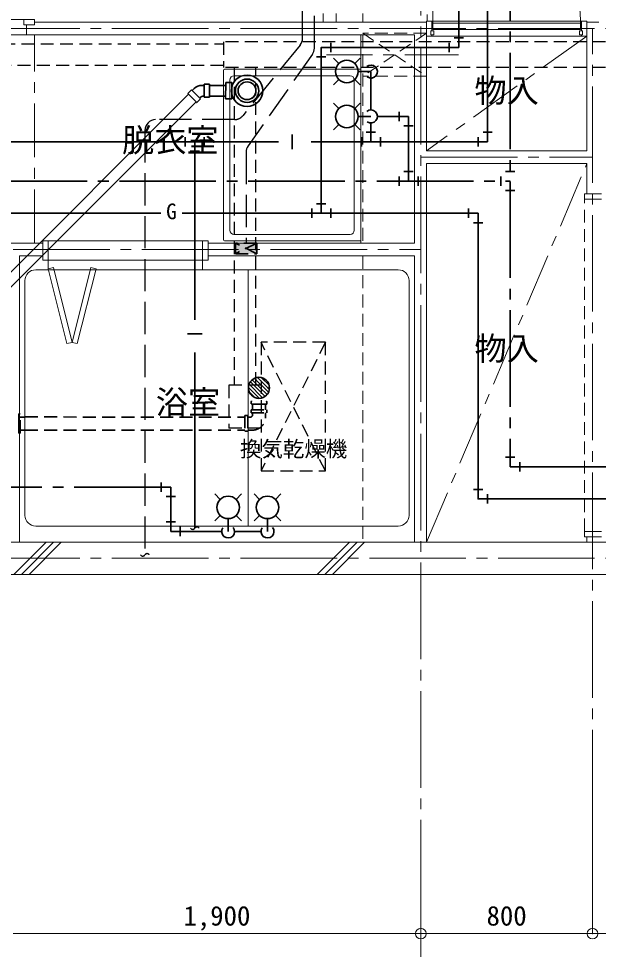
# Model space of a CAD drawing. Units: millimetres at full size, sheet at 1:50. Extents: x -9674 to 9699, y -6794 to 6791.
# Drawn here: x 113 to 2815, y -4416 to -76 of the extents above; entities that cross this region are included whole.
import ezdxf
from ezdxf.enums import TextEntityAlignment as Align

# ---------------------------------------------------------------- set-up
doc = ezdxf.new("R2010")
doc.units = ezdxf.units.MM
doc.header["$LTSCALE"] = 50
doc.header["$PDMODE"] = 32
doc.header["$PDSIZE"] = 50
for name, pattern in [('CHAIN1', [8, 5, -1, 1, -1]), ('CHAIN2', [12, 9, -1, 1, -1]), ('DASHED1', [1.8, 1.2, -0.6]), ('DASHED3', [4, 3, -1])]:
    doc.linetypes.add(name, pattern=pattern)
for name, color, linetype, lineweight in [('1-0_芯', 134, 'CHAIN2', 9), ('1-1_躯体', 134, 'Continuous', 9), ('1-2_間仕切', 134, 'Continuous', 9), ('1-3_建具', 134, 'Continuous', 9), ('1-5_設備', 134, 'Continuous', 9), ('1-7_その他', 134, 'DASHED1', 9), ('1-8_ハッチ', 134, 'Continuous', 9), ('1-B_寸法', 134, 'Continuous', 9), ('1-C_梁', 134, 'DASHED1', 9), ('1-D_記号', 134, 'CHAIN1', 9), ('2-0_芯', 3, 'Continuous', 35), ('2-2', 5, 'DASHED3', 25), ('2-3_建具', 4, 'Continuous', 35), ('2-9_金物', 1, 'CHAIN2', 35), ('2-A_文字', 6, 'Continuous', 35), ('2-C', 2, 'DASHED1', 25)]:
    doc.layers.add(name, color=color, linetype=linetype, lineweight=lineweight)
doc.layers.add('1-A_文字', color=134, linetype='Continuous')
doc.styles.add('ＭＳ ゴシック', font='')
doc.styles.get('ＭＳ ゴシック').set_extended_font_data('MS Gothic')

msp = doc.modelspace()

# ---------------------------------------------------------------- linework, layer by layer
at = {"layer": '1-0_芯'}
for p, q in [((1987.5, 4587.68), (1987.5, -3842.32)), ((-8452.5, -122.32), (8157.5, -122.32)), ((2787.5, -3842.32), (2787.5, -122.32)), ((1987.5, -722.32), (2787.5, -722.32)), ((87.5, -1152.32), (1987.5, -1152.32)), ((-8452.5, -2592.32), (8157.5, -2592.32))]:
    msp.add_line(p, q, dxfattribs=at)
at = {"layer": '1-1_躯体'}
for p, q in [((6197.5, -2517.32), (-6652.5, -2517.32)), ((6197.5, -2667.32), (-6652.5, -2667.32))]:
    msp.add_line(p, q, dxfattribs=at)
at = {"layer": '1-2_間仕切'}
for p, q in [((150, -104.82), (150, -152.32)), ((2013.5, -92.32), (187.5, -92.32)), ((2817.5, -92.32), (2761.5, -92.32)), ((150, -152.32), (1957.5, -152.32)), ((1957.5, -152.32), (1957.5, -1122.32)), ((2013.5, -157.32), (2013.5, -692.32)), ((2013.5, -752.32), (2761.5, -752.32)), ((2013.5, -752.32), (2013.5, -2517.32)), ((2761.5, -892.32), (2761.5, -752.32)), ((57.5, -1122.32), (225.5, -1122.32)), ((995.5, -1122.32), (1957.5, -1122.32)), ((117.5, -1182.32), (225.5, -1182.32)), ((117.5, -2517.32), (117.5, -1182.32)), ((995.5, -1182.32), (1957.5, -1182.32)), ((1957.5, -1182.32), (1957.5, -2517.32)), ((2761.5, -2517.32), (2761.5, -2492.32))]:
    msp.add_line(p, q, dxfattribs=at)
msp.add_lwpolyline([(2013.5, -692.32), (2761.5, -692.32), (2761.5, -152.32)], dxfattribs=at)
at = {"layer": '1-3_建具', "linetype": 'DASHED1'}
for p, q in [((1532.5, 757.68), (1532.5, -92.32)), ((1592.5, 757.68), (1592.5, -92.32)), ((2043.5, -97.32), (2043.5, 590.68)), ((2750, -2467.32), (2750, -917.32))]:
    msp.add_line(p, q, dxfattribs=at)
at = {"layer": '1-3_建具'}
for p, q in [((-612.5, -79.82), (137.5, -79.82)), ((137.5, -79.82), (137.5, -104.82)), ((187.5, -79.82), (137.5, -79.82)), ((187.5, -79.82), (187.5, -104.82)), ((187.5, -104.82), (137.5, -104.82)), ((2038.5, -87.32), (2013.5, -87.32)), ((2038.5, -132.32), (2038.5, -87.32)), ((2736.5, -87.32), (2038.5, -87.32)), ((2043.5, -97.32), (2043.5, -127.32)), ((2043.5, -97.32), (2731.5, -97.32)), ((2731.5, -127.32), (2043.5, -127.32)), ((2731.5, -97.32), (2731.5, -127.32)), ((2736.5, -87.32), (2761.5, -87.32)), ((2736.5, -132.32), (2736.5, -87.32)), ((150, -152.32), (-625, -152.32)), ((2033.5, -132.32), (2033.5, -152.32)), ((2033.5, -132.32), (2048.5, -132.32)), ((2033.5, -152.32), (2048.5, -152.32)), ((2038.5, -157.32), (2038.5, -152.32)), ((2038.5, -157.32), (2736.5, -157.32)), ((2048.5, -132.32), (2048.5, -152.32)), ((2726.5, -132.32), (2726.5, -152.32)), ((2741.5, -132.32), (2726.5, -132.32)), ((2741.5, -152.32), (2726.5, -152.32)), ((2736.5, -157.32), (2736.5, -152.32)), ((2741.5, -132.32), (2741.5, -152.32)), ((2750, -892.32), (2750, -917.32)), ((2830, -892.32), (2750, -892.32)), ((2830, -917.32), (2750, -917.32)), ((225.5, -1202.32), (225.5, -1112.32)), ((250.5, -1112.32), (225.5, -1112.32)), ((250.5, -1112.32), (250.5, -1202.32)), ((970.5, -1112.32), (250.5, -1112.32)), ((970.5, -1202.32), (970.5, -1112.32)), ((995.5, -1112.32), (970.5, -1112.32)), ((995.5, -1112.32), (995.5, -1202.32)), ((250.5, -1202.32), (225.5, -1202.32)), ((970.5, -1202.32), (250.5, -1202.32)), ((995.5, -1202.32), (970.5, -1202.32)), ((274.75, -1236.25), (250.5, -1242.32)), ((362.07, -1585.5), (274.75, -1236.25)), ((362.07, -1585.5), (449.38, -1236.25)), ((449.38, -1236.25), (473.63, -1242.32)), ((362.07, -1585.5), (337.81, -1591.57)), ((362.07, -1585.5), (386.32, -1591.57)), ((2830, -2492.32), (2750, -2492.32))]:
    msp.add_line(p, q, dxfattribs=at)
for points in [[(2038.5, -157.32), (2013.5, -157.32), (2013.5, -87.32)], [(2736.5, -157.32), (2761.5, -157.32), (2761.5, -87.32)], [(2830, -2467.32), (2750, -2467.32), (2750, -2492.32)]]:
    msp.add_lwpolyline(points, dxfattribs=at)
at = {"layer": '1-3_建具', "linetype": 'DASHED1'}
msp.add_arc((2043.5, -97.32), 688, 0, 90, dxfattribs=at)
at = {"layer": '1-5_設備'}
for p, q in [((1707.5, -152.32), (1707.5, -1122.32)), ((1067.5, -1107.32), (1067.5, -317.32)), ((1072.5, -312.32), (1707.5, -312.32)), ((1117.5, -342.32), (1657.5, -342.32)), ((1097.5, -1062.32), (1097.5, -362.32)), ((1677.5, -1062.32), (1677.5, -362.32)), ((1657.5, -1082.32), (1117.5, -1082.32)), ((1707.5, -1112.32), (1072.5, -1112.32)), ((250.5, -1202.32), (250.5, -1247.32)), ((970.5, -1202.32), (970.5, -1247.32)), ((192.5, -1247.32), (1882.5, -1247.32)), ((250.5, -1242.32), (337.81, -1591.57)), ((473.63, -1242.32), (386.32, -1591.57)), ((1182.5, -1247.32), (1182.5, -2442.32)), ((142.5, -1297.32), (142.5, -2392.32)), ((1932.5, -2392.32), (1932.5, -1297.32)), ((1882.5, -2442.32), (192.5, -2442.32))]:
    msp.add_line(p, q, dxfattribs=at)
msp.add_circle((1177.5, -412.32), 40, dxfattribs=at)
for centre, radius, start, end in [((1072.5, -317.32), 5, 90, 180), ((1117.5, -362.32), 20, 90, 180), ((1657.5, -362.32), 20, 0, 90), ((1117.5, -1062.32), 20, 180, 270), ((1657.5, -1062.32), 20, 270, 0), ((1072.5, -1107.32), 5, 180, 270), ((192.5, -1297.32), 50, 90, 180), ((1882.5, -1297.32), 50, 0, 90), ((192.5, -2392.32), 50, 180, 270), ((1882.5, -2392.32), 50, 270, 0)]:
    msp.add_arc(centre, radius, start, end, dxfattribs=at)
at = {"layer": '1-7_その他'}
for p, q in [((2013.5, -144.32), (1717.5, -144.32)), ((1717.5, -144.32), (2013.5, -344.32)), ((2013.5, -144.32), (1717.5, -344.32)), ((2013.5, -344.32), (1717.5, -344.32))]:
    msp.add_line(p, q, dxfattribs=at)
at = {"layer": '1-7_その他', "linetype": 'CHAIN1'}
for p, q in [((2761.5, -157.32), (2013.5, -692.32)), ((2162.5, -244.32), (1547.5, -244.32)), ((2013.5, -2517.32), (2761.5, -752.32))]:
    msp.add_line(p, q, dxfattribs=at)
at = {"layer": '1-8_ハッチ'}
for p, q in [((90.76, -2667.32), (240.76, -2517.32)), ((126.11, -2667.32), (276.11, -2517.32)), ((161.47, -2667.32), (311.47, -2517.32)), ((1504.97, -2667.32), (1654.97, -2517.32)), ((1540.33, -2667.32), (1690.33, -2517.32)), ((1575.68, -2667.32), (1725.68, -2517.32))]:
    msp.add_line(p, q, dxfattribs=at)
at = {"layer": '1-B_寸法'}
for p, q in [((1987.5, -3842.32), (1987.5, -4592.32)), ((2787.5, -3842.32), (2787.5, -4342.32)), ((87.5, -4342.32), (1987.5, -4342.32)), ((1987.5, -4342.32), (2787.5, -4342.32)), ((2787.5, -4342.32), (6387.5, -4342.32))]:
    msp.add_line(p, q, dxfattribs=at)
for p in [(1987.5, -4342.32), (2787.5, -4342.32)]:
    msp.add_point(p, dxfattribs=at)
at = {"layer": '1-C_梁'}
for p, q in [((1717.5, 757.68), (1717.5, -92.32)), ((2017.5, 752.68), (2017.5, -87.32)), ((1717.5, -152.32), (1717.5, -1122.32)), ((1717.5, -1182.32), (1717.5, -2517.32))]:
    msp.add_line(p, q, dxfattribs=at)
at = {"layer": '1-D_記号'}
msp.add_line((187.5, -1122.32), (187.5, -152.32), dxfattribs=at)
at = {"layer": '2-0_芯'}
for p, q in [((966.67, -387.32), (977.12, -387.32)), ((977.12, -382.32), (977.12, -442.32)), ((977.12, -382.32), (1002.12, -382.32)), ((1002.12, -382.32), (1002.12, -442.32)), ((1002.12, -387.32), (1078.26, -387.32)), ((1077.12, -450.08), (1078.51, -373.4)), ((1106.16, -373.96), (1078.51, -373.4)), ((904.29, -428.99), (-54.08, -1387.36)), ((918.43, -407.78), (900.75, -425.46)), ((960.86, -450.2), (918.43, -407.78)), ((931.32, -401.96), (921.97, -411.31)), ((939.64, -464.35), (-18.72, -1422.71)), ((959.35, -444.64), (957.32, -446.67)), ((977.03, -437.32), (977.12, -437.32)), ((977.12, -442.32), (1002.12, -442.32)), ((1002.12, -437.32), (1077.36, -437.32)), ((1221.66, -1797.66), (1193.26, -1769.22)), ((1233.11, -1791.43), (1201.85, -1760.13)), ((1233.12, -1773.76), (1212.62, -1753.23)), ((1233.13, -1756.08), (1226.32, -1749.25)), ((1257.02, -1797.68), (1233.12, -1773.76)), ((1274.69, -1797.69), (1233.13, -1756.08)), ((1280.58, -1785.9), (1244.94, -1750.21)), ((1186.31, -1797.63), (1184.23, -1795.55)), ((1233.07, -1844.47), (1186.31, -1797.63)), ((1203.98, -1797.65), (1187.18, -1780.81)), ((1213.55, -1842.61), (1188.14, -1817.16)), ((1233.08, -1826.79), (1203.98, -1797.65)), ((1233.1, -1809.11), (1221.66, -1797.66)), ((1261.5, -1837.55), (1233.1, -1809.11)), ((1239.34, -1797.67), (1233.11, -1791.43)), ((1270.6, -1828.98), (1239.34, -1797.67)), ((1277.52, -1818.21), (1257.02, -1797.68)), ((1281.51, -1804.52), (1274.69, -1797.69)), ((1235.16, -1846.55), (1233.07, -1844.47)), ((1249.9, -1843.62), (1233.08, -1826.79))]:
    msp.add_line(p, q, dxfattribs=at)
at = {"layer": '2-0_芯', "linetype": 'DASHED1'}
for p, q in [((1196.56, -1872.67), (1196.68, -1861.67)), ((1269.56, -1873.46), (1269.68, -1862.46)), ((1195.94, -1914.55), (1195.95, -1899.72)), ((1195.94, -1899.75), (1269.94, -1899.8)), ((1202.78, -1899.75), (1202.8, -1872.93)), ((1263.22, -1899.79), (1263.23, -1874)), ((1269.56, -1873.46), (1263.85, -1874)), ((1269.94, -1914.6), (1269.95, -1899.77)), ((113.11, -1919.01), (120.37, -1919)), ((113.14, -1964.01), (113.11, -1919.01)), ((120.43, -2009), (120.37, -1919)), ((130.98, -1933.79), (120.38, -1933.79)), ((142.5, -1933.41), (1167.01, -1934.2)), ((1167.02, -1926.14), (1166.97, -2000.14)), ((1167.02, -1926.14), (1181.84, -1926.15)), ((1181.82, -1926.14), (1181.77, -2000.14)), ((1192.73, -1934.22), (1181.81, -1934.22)), ((1195.94, -1914.55), (1269.94, -1914.6)), ((1202.74, -1924.23), (1202.75, -1914.55)), ((1263.18, -1934.77), (1263.19, -1914.59)), ((113.14, -1964.01), (113.17, -2009.01)), ((142.5, -1994.33), (120.42, -1994.32)), ((142.5, -1994.22), (1166.97, -1994.72)), ((1203.16, -1994.74), (1181.77, -1994.73)), ((113.17, -2009.01), (120.43, -2009)), ((1166.97, -2000.14), (1181.79, -2000.15))]:
    msp.add_line(p, q, dxfattribs=at)
at = {"layer": '2-0_芯'}
for points in [[(1106.16, -373.96), (1106.16, -450.67), (1077.12, -450.08)], [(960.86, -450.2), (943.18, -467.88), (900.75, -425.46)]]:
    msp.add_lwpolyline(points, dxfattribs=at)
at = {"layer": '2-0_芯', "linetype": 'DASHED1'}
msp.add_lwpolyline([(1196.56, -1872.67), (1202.25, -1873.33), (1263.85, -1874)], dxfattribs=at)
at = {"layer": '2-0_芯'}
for centre, radius in [((1177.5, -412.32), 72.97), ((1177.5, -412.32), 54.3), ((1177.5, -412.32), 41.55), ((1233.1, -1797.67), 49.09)]:
    msp.add_circle(centre, radius, dxfattribs=at)
for centre, radius in [((966.67, -437.32), 50), ((977.03, -462.32), 25)]:
    msp.add_arc(centre, radius, 90, 135, dxfattribs=at)
at = {"layer": '2-0_芯', "linetype": 'DASHED1'}
for centre, radius, start, end in [((1194.72, -1858.18), 4, 299.37871, 359.37871), ((1271.71, -1859.02), 4, 179.37871, 239.37871), ((135.67, -2013.65), 80, 85.10214, 93.36328), ((1192.74, -1924.22), 10, 269.9556, 359.9556), ((1203.18, -1934.74), 60, 269.97203, 359.97203)]:
    msp.add_arc(centre, radius, start, end, dxfattribs=at)
at = {"layer": '2-2'}
for p, q in [((1491.19, -213.83), (1491.19, 229.39)), ((1436.23, -167.68), (1436.23, 78.91)), ((1425.05, -199.19), (1157.63, -528.63)), ((1482.1, -242.58), (1182.07, -669.64)), ((1118.81, -547.12), (751.52, -547.12)), ((701.52, -597.12), (701.52, -2576.37)), ((1172.98, -698.38), (1172.98, -1122.32))]:
    msp.add_line(p, q, dxfattribs=at)
at = {"layer": '2-2', "color": 4, "linetype": 'DASHED1', "lineweight": 35}
for p, q in [((1122.98, -1172.32), (1122.98, -1122.32)), ((1222.98, -1172.32), (1122.98, -1122.32)), ((1222.98, -1122.32), (1122.98, -1172.32)), ((1122.98, -1172.32), (1222.98, -1172.32))]:
    msp.add_line(p, q, dxfattribs=at)
msp.add_lwpolyline([(1222.98, -1172.32), (1222.98, -1122.32), (1122.98, -1122.32)], dxfattribs=at)
at = {"layer": '2-2', "linetype": 'Continuous'}
for centre, start, end in [((1386.23, -167.68), 320.93153, 0), ((1441.19, -213.83), 324.91017, 0), ((751.52, -597.12), 90, 180), ((1222.98, -698.38), 144.91017, 180)]:
    msp.add_arc(centre, 50, start, end, dxfattribs=at)
at = {"layer": '2-2'}
for centre, radius, start, end in [((1118.81, -497.12), 50, 270, 320.93153), ((691.52, -2570.31), 11.7, 211.23674, 328.76326), ((711.52, -2582.44), 11.7, 31.23674, 148.76326)]:
    msp.add_arc(centre, radius, start, end, dxfattribs=at)
at = {"layer": '2-2', "color": 150}
msp.add_solid([(1222.98, -1172.32), (1122.98, -1172.32), (1222.98, -1122.32), (1122.98, -1122.32)], dxfattribs=at)
at = {"layer": '2-3_建具'}
for p, q in [((2164.31, -210.23), (2164.31, 239.56)), ((2185.91, -165.93), (2142.71, -165.93)), ((1567.31, -231.83), (1567.31, -188.63)), ((2120.02, -231.83), (2120.02, -188.63)), ((1501.42, -254.52), (1544.62, -254.52)), ((1544.62, -939.18), (1501.42, -939.18)), ((-341.85, -983.48), (775.3, -983.48)), ((875.3, -983.48), (2254.08, -983.48)), ((1478.72, -1005.08), (1478.72, -961.88)), ((1567.31, -1005.08), (1567.31, -961.88)), ((2209.78, -961.88), (2209.78, -1005.08)), ((2232.48, -1027.77), (2275.68, -1027.77)), ((2232.48, -2271.14), (2275.68, -2271.14)), ((2298.37, -2337.04), (2298.37, -2293.84))]:
    msp.add_line(p, q, dxfattribs=at)
for points in [[(2164.31, -210.23), (1523.02, -210.23), (1523.02, -983.48)], [(2254.08, -983.48), (2254.08, -2315.44), (4736.95, -2315.44)]]:
    msp.add_lwpolyline(points, dxfattribs=at)
at = {"layer": '2-9_金物'}
for p, q in [((2404.08, 964.57), (2404.08, -2165.44)), ((1885.89, -510.51), (1885.89, -553.71)), ((1785.23, -532.11), (1930.19, -532.11)), ((1930.19, -833.48), (1930.19, -532.11)), ((1908.59, -576.4), (1951.79, -576.4)), ((1885.89, -811.88), (1885.89, -855.08)), ((1951.79, -789.18), (1908.59, -789.18)), ((1974.48, -811.88), (1974.48, -855.08)), ((2359.78, -811.88), (2359.78, -855.08)), ((2382.48, -789.18), (2425.68, -789.18)), ((2382.48, -877.77), (2425.68, -877.77)), ((2382.48, -2121.14), (2425.68, -2121.14)), ((2404.08, -2165.44), (6594.78, -2165.44)), ((2448.37, -2187.04), (2448.37, -2143.84)), ((777.4, -2238.62), (777.4, -2281.82)), ((800.09, -2304.51), (843.29, -2304.51)), ((843.29, -2423.03), (800.09, -2423.03)), ((1058.92, -2467.33), (821.69, -2467.33)), ((865.99, -2488.93), (865.99, -2445.73))]:
    msp.add_line(p, q, dxfattribs=at)
at = {"layer": '2-9_金物', "linetype": 'Continuous'}
for p, q in [((1605.35, -494.95), (1580.13, -469.73)), ((1679.67, -494.95), (1704.88, -469.73)), ((1695.06, -532.11), (1754.89, -532.11)), ((1605.35, -569.6), (1580.13, -594.81)), ((1679.67, -569.6), (1704.88, -594.81)), ((1052.1, -2317.78), (1026.89, -2292.56)), ((1126.42, -2317.78), (1151.64, -2292.56)), ((1052.1, -2392.1), (1026.89, -2417.32)), ((1089.26, -2407.49), (1089.26, -2467.33)), ((1126.42, -2392.1), (1151.64, -2417.32))]:
    msp.add_line(p, q, dxfattribs=at)
at = {"layer": '2-9_金物'}
for points in [[(-617.43, -1278.97), (-617.43, -833.48), (2404.08, -833.48)], [(821.69, -2467.33), (821.69, -2260.22), (-107.2, -2260.22)]]:
    msp.add_lwpolyline(points, dxfattribs=at)
at = {"layer": '2-9_金物', "linetype": 'Continuous'}
for centre in [(1642.51, -532.11), (1089.26, -2354.94)]:
    msp.add_circle(centre, 52.55, dxfattribs=at)
for centre, start, end in [((1754.89, -532.11), 235.151, 129.51), ((1089.26, -2467.33), 145.151, 39.51)]:
    msp.add_arc(centre, 30.34, start, end, dxfattribs=at)
at = {"layer": '2-A_文字'}
for p, q in [((2298.97, -650.46), (2298.97, 286.9)), ((1605.35, -285.88), (1580.13, -260.66)), ((1679.67, -285.88), (1704.88, -260.66)), ((1695.06, -323.04), (1754.89, -323.04)), ((1754.89, -323.04), (1754.89, -501.77)), ((1605.35, -360.2), (1580.13, -385.42)), ((1679.67, -360.2), (1704.88, -385.42)), ((1754.89, -562.45), (1754.89, -650.46)), ((1776.49, -606.17), (1733.29, -606.17)), ((2320.57, -606.17), (2277.37, -606.17)), ((1323.64, -650.46), (-517.43, -650.46)), ((889.75, -628.86), (889.75, -672.06)), ((934.05, -1480.89), (934.05, -650.46)), ((978.34, -628.86), (978.34, -672.06)), ((1388.14, -616.05), (1388.14, -684.88)), ((2298.97, -650.46), (1476.05, -650.46)), ((1710.6, -672.06), (1710.6, -628.86)), ((1799.19, -672.06), (1799.19, -628.86)), ((2254.68, -672.06), (2254.68, -628.86)), ((912.45, -694.76), (955.65, -694.76)), ((968.46, -1545.4), (899.63, -1545.4)), ((934.05, -2451.76), (934.05, -1633.3)), ((1235.57, -2317.78), (1210.35, -2292.56)), ((1309.89, -2317.78), (1335.11, -2292.56)), ((1235.57, -2392.1), (1210.35, -2417.32)), ((1272.73, -2407.49), (1272.73, -2467.33)), ((1309.89, -2392.1), (1335.11, -2417.32)), ((1242.39, -2467.33), (1119.6, -2467.33))]:
    msp.add_line(p, q, dxfattribs=at)
for centre in [(1642.51, -323.04), (1272.73, -2354.94)]:
    msp.add_circle(centre, 52.55, dxfattribs=at)
for centre, radius, start, end in [((1754.89, -323.04), 30.34, 235.151, 129.51), ((924.05, -2445.7), 11.7, 211.23674, 328.76326), ((944.05, -2457.83), 11.7, 31.23674, 148.76326), ((1272.73, -2467.33), 30.34, 145.151, 39.51)]:
    msp.add_arc(centre, radius, start, end, dxfattribs=at)
at = {"layer": '2-C'}
for p, q in [((-234.04, -194.32), (1067.78, -194.32)), ((1067.78, -184.32), (1067.78, -304.32)), ((6447.5, -184.32), (1067.78, -184.32)), ((1067.78, -294.32), (-234.04, -294.32)), ((6447.5, -304.32), (1067.78, -304.32)), ((1117.78, -304.32), (1117.78, -1785.14)), ((1217.78, -1785.14), (1217.78, -304.32)), ((1242.78, -1585.14), (1242.78, -2185.14)), ((1542.78, -1585.14), (1242.78, -1585.14)), ((1542.78, -1585.14), (1242.78, -2185.14)), ((1542.78, -2185.14), (1242.78, -1585.14)), ((1092.78, -1785.14), (1092.78, -1985.14)), ((1242.78, -1785.14), (1092.78, -1785.14)), ((1242.78, -1985.14), (1092.78, -1985.14))]:
    msp.add_line(p, q, dxfattribs=at)
msp.add_lwpolyline([(1242.78, -2185.14), (1542.78, -2185.14), (1542.78, -1585.14)], dxfattribs=at)

# ---------------------------------------------------------------- texts
at = {"layer": '1-A_文字', "style": 'ＭＳ ゴシック'}
for s, p in [('物入', (2237.5, -499.82)), ('脱衣室', (594.78, -730.68)), ('物入', (2237.5, -1702.32)), ('浴室', (752.1, -1952.71))]:
    msp.add_text(s, height=110, dxfattribs=at).set_placement(p, align=Align.BOTTOM_LEFT)
at = {"layer": '1-B_寸法', "style": 'ＭＳ ゴシック'}
for s, p in [('1,900', (881.25, -4332.32)), ('800', (2293.75, -4332.32))]:
    msp.add_text(s, height=91.64, dxfattribs=at).set_placement(p, align=Align.BOTTOM_LEFT)
at = {"layer": '2-2', "color": 7, "style": 'ＭＳ ゴシック'}
msp.add_text('換気乾燥機', height=73.31, dxfattribs=at).set_placement((1144.49, -2141.06), align=Align.BOTTOM_LEFT)
at = {"layer": '2-3_建具', "color": 7, "style": 'ＭＳ ゴシック'}
msp.add_text('G', height=73.31, dxfattribs=at).set_placement((800.3, -1033.48), align=Align.BOTTOM_LEFT)

doc.saveas('drawing.dxf')
